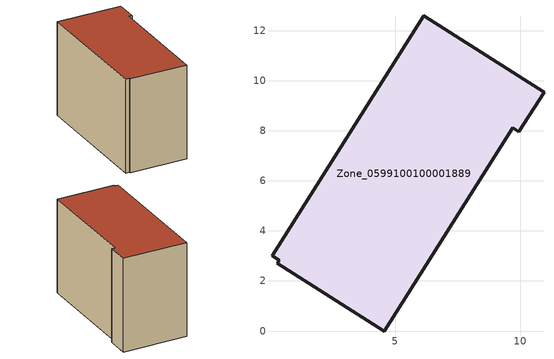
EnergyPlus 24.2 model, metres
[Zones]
Zone_0599100100001889
 floor ground (C_G): 9.95,7.96 9.7,8.12 4.56,0 0.3,2.7 0.37,2.83 0.08,3.01 6.13,12.59 10.95,9.54 z1.6
 wall outside (C_F): 9.7,8.12 9.95,7.96 10.95,9.54 6.13,12.59 0.08,3.01 0.37,2.83 0.3,2.7 4.56,0 9.7,8.12 z1.6:9.93
 roof outside (C_R): 0.37,2.83 0.3,2.7 4.56,0 9.7,8.12 9.95,7.96 10.95,9.54 6.13,12.59 0.08,3.01 z9.93
[BUILDING]
Pand.0599100100001889: North Axis=0; Terrain=City; Loads Convergence Tolerance Value=0.04; Temperature Convergence Tolerance Value=0.4; Solar Distribution=FullExterior; Maximum Number of Warmup Days=25; Minimum Number of Warmup Days=1
[Site:Location]
Rotterdam.The.Hague.AP_ZH_NLD Design_Conditions: Latitude=51.96; Longitude=4.45; Time Zone=1; Elevation=-4.5
[SITE:GROUNDTEMPERATURE:BUILDINGSURFACE]
18, 18, 18, 18, 18, 18, 18, 18, 18, 18, 18, 18
[MATERIAL] Thermal Absorptance=0.9; Solar Absorptance=0.7; Visible Absorptance=0.7
Name | Roughness | Thickness | Conductivity | Density | Specific Heat
G.TI.2006-2014 | MediumSmooth | 0.15 | 0.06 | 540 | 1210
F.TI.2006-2014 | Rough | 0.3 | 0.12 | 1920 | 840
R.TI.2006-2014 | MediumRough | 0.2 | 0.08 | 1500 | 1000
[CONSTRUCTION]
C_G: G.TI.2006-2014
C_F: F.TI.2006-2014
C_R: R.TI.2006-2014
[ZONE]
Zone_0599100100001889: Type=1; Multiplier=1; Ceiling Height=Autocalculate; Volume=Autocalculate; Floor Area=autocalculate; Part of Total Floor Area=Yes
[ZONEINFILTRATION:DESIGNFLOWRATE]
Infil_Zone_0599100100001889: Zone or ZoneList or Space or SpaceList=Zone_0599100100001889; Schedule=AlwaysOn; Design Flow Rate Calculation Method=Flow/Area; Flow Rate per Floor Area=0.0015; Constant Term Coefficient=1; Temperature Term Coefficient=0; Velocity Term Coefficient=0; Velocity Squared Term Coefficient=0
[HVACTEMPLATE:ZONE:IDEALLOADSAIRSYSTEM]
Zone_0599100100001889: Maximum Heating Supply Air Temperature=50; Minimum Cooling Supply Air Temperature=13; Maximum Heating Supply Air Humidity Ratio=0.0156; Minimum Cooling Supply Air Humidity Ratio=0.0077; Heating Limit=NoLimit; Cooling Limit=NoLimit; Dehumidification Control Type=ConstantSensibleHeatRatio; Cooling Sensible Heat Ratio=0.7; Dehumidification Setpoint=60; Humidification Control Type=None; Humidification Setpoint=30; Outdoor Air Method=None; Outdoor Air Flow Rate per Person=0.00944; Outdoor Air Flow Rate per Zone Floor Area=0; Outdoor Air Flow Rate per Zone=0; Demand Controlled Ventilation Type=None; Outdoor Air Economizer Type=NoEconomizer; Heat Recovery Type=None; Sensible Heat Recovery Effectiveness=0.7; Latent Heat Recovery Effectiveness=0.65
[ZONECONTROL:THERMOSTAT]
ThermostatControl_Zone_0599100100001889: Zone or ZoneList=Zone_0599100100001889; Control Type Schedule=DualSetpointControlType; Control 1=Thermostat_Zone_0599100100001889; Temperature Difference Between Cutout And Setpoint=0
[THERMOSTATSETPOINT:DUALSETPOINT]
Thermostat_Zone_0599100100001889: Heating Setpoint Temperature Schedule=HeatingSetpoint_Zone_0599100100001889; Cooling Setpoint Temperature Schedule=CoolingSetpoint_Zone_0599100100001889
[SCHEDULE:COMPACT]
HeatingSetpoint_Zone_0599100100001889: Through: 12/31, For: AllDays, Until: 24:00, 21
CoolingSetpoint_Zone_0599100100001889: Through: 12/31, For: AllDays, Until: 24:00, 24
DualSetpointControlType: Through: 12/31, For: AllDays, Until: 24:00, 4
AlwaysOn: Through: 12/31, For: AllDays, Until: 24:00, 1
